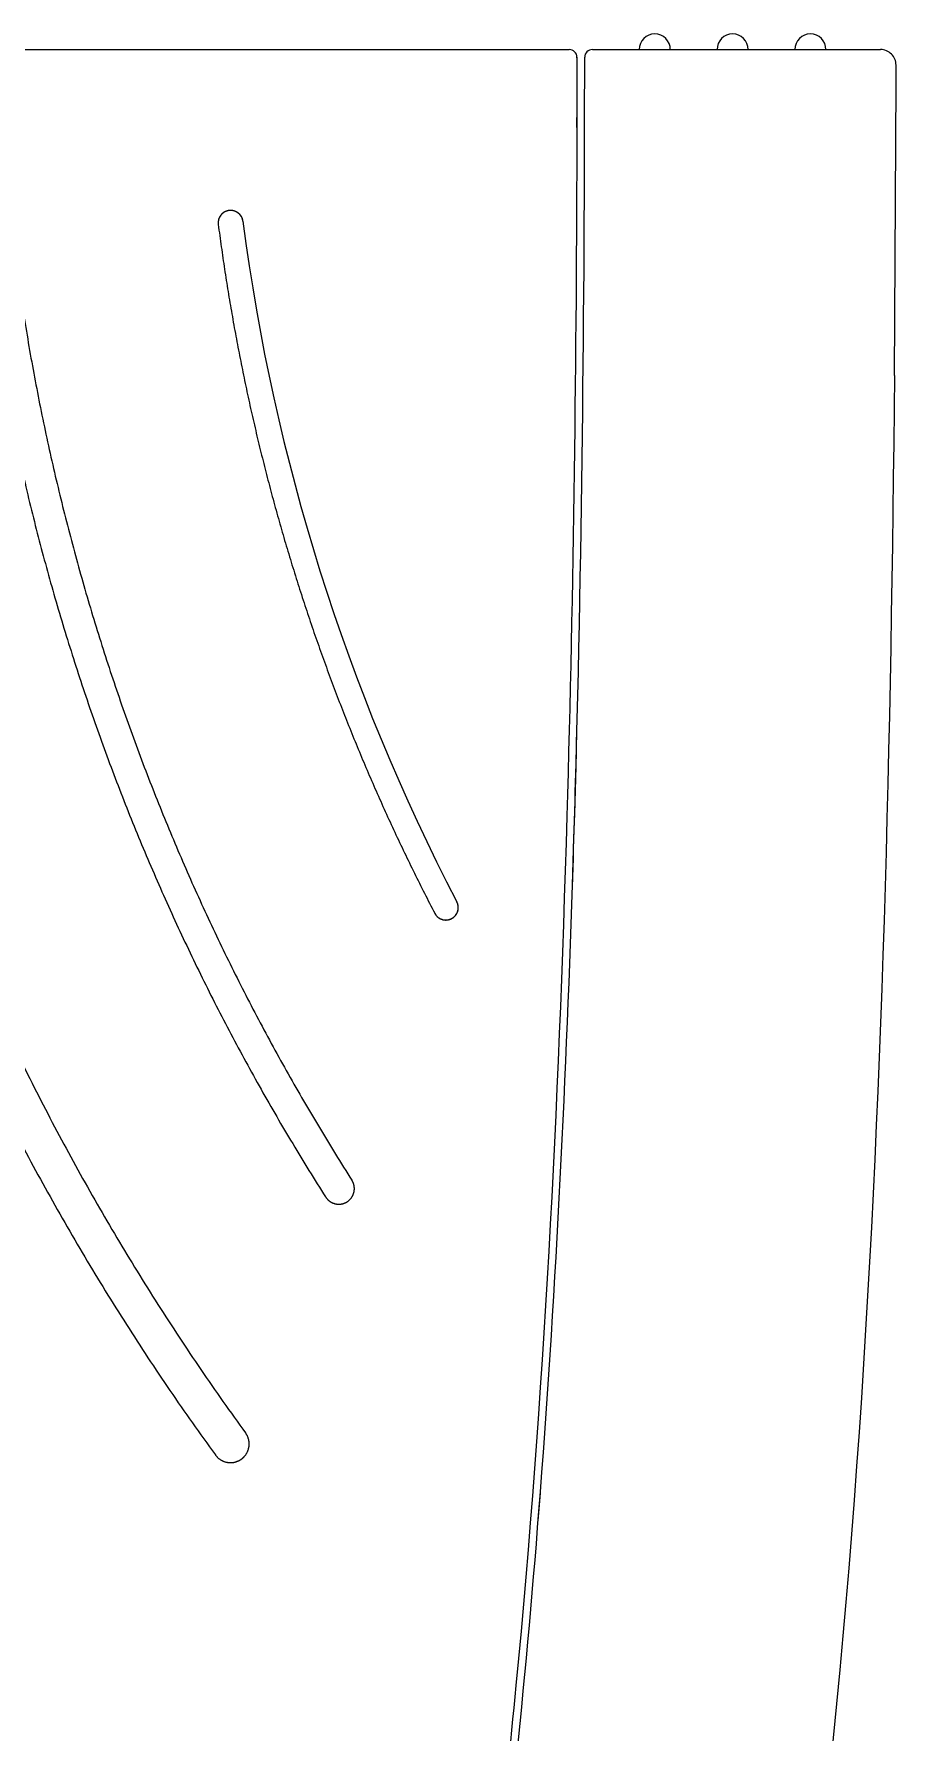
# Model space of a CAD drawing. Header units: inches. Extents: x -115 to 1565, y -604 to 584.
# Drawn here: x 531 to 586.3, y 81.1 to 190.2 of the extents above; entities that cross this region are included whole.
import ezdxf

# ---------------------------------------------------------------- set-up
doc = ezdxf.new("R2010")
doc.units = ezdxf.units.IN
doc.header["$LTSCALE"] = 1.209999999999999
doc.header["$MEASUREMENT"] = 0
doc.layers.get('0').update_dxf_attribs({"linetype": 'CONTINUOUS'})

msp = doc.modelspace()

# ---------------------------------------------------------------- linework, layer by layer
at = {"color": 7, "linetype": 'Continuous'}
for p, q in [((451.335847540326, 189.2110010076733), (565.3357843355259, 189.2110010076733)), ((566.8357874213659, 189.2110010076733), (585.3356322707258, 189.2110010076733)), ((565.8358398657662, 188.7108938747933), (565.831222277846, 184.5948975652733)), ((565.8357417303258, 188.3671127995932), (565.8357307778458, 188.3372727881533)), ((565.8358334954462, 188.6815614467932), (565.8358398149659, 188.7106774972733)), ((565.8358337494462, 188.6826988994331), (565.8358398149659, 188.7106774972733)), ((565.8358398149659, 188.7106774972733), (565.8358337494462, 188.6826988994331)), ((566.3312104371258, 184.6193393655133), (566.3357911747261, 188.7110757387932)), ((586.3348101250458, 187.2307673049532), (586.335632170646, 188.2106713243133)), ((586.2336828088859, 168.2726091532732), (586.3346227035258, 187.0402281787932)), ((586.3346227035258, 187.0402281787932), (586.3348101250458, 187.2307673049532)), ((565.831222277846, 184.5948975652733), (565.830399155286, 184.2096048535132)), ((565.830680800646, 184.3378997251932), (565.8312203576058, 184.5939589133534)), ((565.831222277846, 184.5948975652733), (565.831708850406, 184.8391189716734)), ((566.3306396889659, 184.3478220624732), (566.3312104371258, 184.6193393655133)), ((565.830399155286, 184.2096048535132), (565.830680800646, 184.3378997251932)), ((566.3303417469657, 184.2121144243133), (566.3306396889659, 184.3478220624732))]:
    msp.add_line(p, q, dxfattribs=at)
for centre, radius, start, end in [((570.8356322639258, 189.2110010076733), 1.000000001519999, 6.999999999999999e-15, 180), ((575.8356322613661, 189.2110010076733), 1.000000001519999, 6.999999999999999e-15, 180), ((580.835632268966, 189.2110010076733), 1.000000001519999, 6.999999999999999e-15, 180), ((565.3357846200058, 188.7109582180734), 0.49999525096, 359.992627975499, 90.00003211450496), ((566.8357876956859, 188.7109566127933), 0.49999506808, 90.00003227160423, 179.9826554849984), ((585.3356322910458, 188.2109982426333), 0.99999999136, 359.9754420157993, 90.0000017336024), ((543.5868176735258, 178.0707387873534), 0.7999999951199999, 7.392045872500696, 187.3920458725007), ((674.618763483126, 195.0703201094333), 131.3300744996, 187.3920458725007, 207.4949091965997), ((-690.0344228667137, 176.7412494371933), 1256.2619532064, 358.114465706599, 358.5584799335992), ((557.4125355846459, 134.0698551357532), 0.7999999951199999, 207.4949091965997, 27.49490919659971), ((-121.3822729393539, 148.9245218957533), 686.87704955024, 355.4687699611993, 355.6376780668999)]:
    msp.add_arc(centre, radius, start, end, dxfattribs=at)
for points, start_tangent, end_tangent in [([(565.831222277846, 184.5948975652733), (565.8312075966458, 184.5877356695133)], (-0.002048481255486101, -0.999997901860072), (-0.0020513184752113, -0.9999978960440434)), ([(565.8312088260059, 184.5883313096734), (565.831222277846, 184.5948975652733)], (0.002051722087092301, 0.9999978952160238), (0.0020486274966402, 0.9999979015604884)), ([(565.830399155286, 184.2096048535132), (565.1886286836859, 139.9554525593534), (561.9193455905661, 84.07570270871325), (559.2010392466459, 61.10267528935337), (555.7328007373659, 40.56954154239337), (553.3266463828057, 29.33675043423325)], (-0.0022247452751048, -0.9999975252511683), (-0.2257476098295136, -0.9741858224467558)), ([(553.813911245206, 29.22378412727331), (559.8015432120059, 61.77571077335342), (563.3962721668057, 95.27356324919336), (565.551023336086, 135.5186212806333), (566.3303417469657, 184.2121148815134)], (0.2257587454789148, 0.9741832419210397), (0.0022265712116538, 0.9999975211872476)), ([(544.380168903686, 178.1736651245533), (544.3765025457658, 178.1987926841533), (544.3718860144858, 178.2245818832733), (544.3662409254462, 178.2510146879134), (544.3594853077661, 178.2780663787933), (544.3515339596861, 178.3057047385533), (544.3422988956062, 178.3338891678333), (544.331689935366, 178.3625697607133), (544.319615476406, 178.3916864106332), (544.3059834589659, 178.4211679061533), (544.290702493846, 178.4509310571934), (544.2736832035258, 178.4808799228732), (544.2548398172861, 178.5109051307932), (544.234091989846, 178.5408833995133), (544.211366772406, 178.5706772134333), (544.1866008275257, 178.6001348329533), (544.159742857366, 178.6290905891132), (544.130756052246, 178.6573656151134), (544.099620701766, 178.6847689639132), (544.0663367043257, 178.7110992338333), (544.0309260360059, 178.7361467529533), (543.9934349451258, 178.7596962511933), (543.9539358623258, 178.7815300607133), (543.9125287823259, 178.8014317938333), (543.8693420665662, 178.8191904984732), (543.8245326464062, 178.8346049964734), (543.7782852712861, 178.8474885267133), (543.7308109847258, 178.8576732967932), (543.6823447570459, 178.8650149127932), (543.6331421732059, 178.8693964331134), (543.5834753484859, 178.8707318025532), (543.5336282447261, 178.8689686259933), (543.4838913363259, 178.8640900073535), (543.434556093366, 178.8561153827132), (543.385909292006, 178.8451003374333), (543.338227477286, 178.8311353361532), (543.2917718424858, 178.8143434875934), (543.2467835453659, 178.7948774355933), (543.203479847366, 178.7729154779932), (543.1620511062458, 178.7486571876733), (543.1226585612059, 178.7223186475133), (543.0854332051258, 178.6941275939133), (543.050475398486, 178.6643185603133), (543.0178554484858, 178.6331283153533), (542.987614828246, 178.6007915651933), (542.9597680157661, 178.5675372552734), (542.934304800246, 178.5335853495933), (542.9111929135258, 178.4991441789532), (542.890380895206, 178.4644084495933), (542.871800927286, 178.4295577395134), (542.855371790726, 178.3947556348732), (542.8410016086458, 178.3601492016734), (542.8285904269658, 178.3258690162334), (542.818032622326, 178.2920294090334), (542.8092190356858, 178.2587290844733), (542.8020388316062, 178.2260519031933), (542.796381123846, 178.1940678371133), (542.7921363063259, 178.1628339854333), (542.789197201206, 178.1323957227133), (542.7874598920058, 178.1027877859933), (542.7868244652861, 178.0740354025533), (542.787195478006, 178.0461553973533), (542.7884823232862, 178.0191571683933), (542.790599443766, 177.9930437027133), (542.793466453526, 177.9678124399933)], (-0.128657928023781, 0.9916890326894958), (0.128657928023781, -0.9916890326894958)), ([(542.793466453526, 177.9678124399933), (542.987959221766, 176.5301993944732), (543.198325648886, 175.0935028723933), (543.4245693112059, 173.6579843718333), (543.6666880446459, 172.2239058277533), (543.9246739752058, 170.7915294799133), (544.1985134478458, 169.3611177204734), (544.4881870569657, 167.9329329009532), (544.7936695956058, 166.5072372306333), (545.1149301062461, 165.0842925733532), (545.4519318503258, 163.6643602951134), (545.8046323184061, 162.2477011218332), (546.1729832504858, 160.8345749666333), (546.556930656326, 159.4252407875933), (546.9564148560859, 158.0199564048733), (547.3713704904858, 156.6189783686332), (547.8017265309659, 155.2225617761533), (548.247406381286, 153.8309601499133), (548.7083278775259, 152.4444252547133), (549.184403359206, 151.0632069655932), (549.6755397099259, 149.6875531154333), (550.1816384386459, 148.3177093222333), (550.702595700006, 146.9539188875133), (551.238302426406, 145.5964226032734), (551.7886443584858, 144.2454586605533), (552.3535021467259, 142.9012624665533), (552.932751412406, 141.5640665328732), (553.5262628492059, 140.2341003535933), (554.1339023349657, 138.9115902427133), (554.755530982486, 137.5967592325533), (555.391005261446, 136.2898269518334), (556.0401771304856, 134.9910094935933), (556.7028940981659, 133.7005192932733)], (0.128657925858863, -0.9916890329703638), (0.4616697993737298, -0.8870518566274579)), ([(527.719793151606, 176.0122119722332), (527.9925087047259, 174.0165702739133), (528.2927741646458, 172.0220269020732), (528.6206174205661, 170.0291476671135), (528.976051020086, 168.0385004012734), (529.3590719761659, 166.0506544709533), (529.7696617163259, 164.0661802280732), (530.2077860318458, 162.0856484817534), (530.6733949761658, 160.1096299598334), (531.1664228852059, 158.1386947805533), (531.6867883976859, 156.1734119039133), (532.2343943941659, 154.2143485830333), (532.8091281291258, 152.2620698459932), (533.4108612411259, 150.3171379268732), (534.0394498747261, 148.3801117577534), (534.694734761766, 146.4515463997534), (535.376541373766, 144.5319925553532), (536.0846800641659, 142.6219959994333), (536.818946251206, 140.7220971119133), (537.5791206312861, 138.8328303291134), (538.3649693415259, 136.9547236459133), (539.1762442645659, 135.0882981483932), (540.0126832520858, 133.2340675159934), (540.874010388966, 131.3925375541533), (541.7599363387259, 129.5642057371133), (542.670158587366, 127.7495607710333), (543.6043618396061, 125.9490821774333), (544.562218333846, 124.1632398258333), (545.5433881977661, 122.3924935984733), (546.5475198547259, 120.6372929940733), (547.574250389526, 118.8980767112734), (548.6232059852861, 117.1752723844733), (549.694002289206, 115.4692961774334)], (0.1286579259082926, -0.9916890329639512), (0.5373724695285803, -0.8433450236959695)), ([(529.703171211766, 176.2695278203134), (529.9722046691259, 174.3008305740733), (530.2684160350459, 172.3332168308733), (530.5918328736061, 170.3672447404733), (530.9424675292058, 168.4034744947933), (531.3203170757662, 166.4424677589532), (531.7253631846459, 164.4847871937534), (532.1575720941659, 162.5309958867132), (532.6168945486457, 160.5816568643933), (533.1032657780859, 158.6373325539134), (533.6166054880059, 156.6985842343133), (534.1568179000861, 154.7659714980734), (534.7237917826459, 152.8400517329532), (535.3174005116061, 150.9213796038333), (535.9375021619261, 149.0105064735933), (536.583939629526, 147.1079799255934), (537.256540722726, 145.2143432150334), (537.9551183756062, 143.3301347711133), (538.6794707699262, 141.4558876483932), (539.4293815383259, 139.5921290695933), (540.2046199980059, 137.7393799277533), (541.004941374246, 135.8981542477533), (541.8300870544059, 134.0689587799132), (542.679784862246, 132.2522925021533), (543.553749342406, 130.4486461831134), (544.4516820956859, 128.6585019147933), (545.3732720635259, 126.8823327366333), (546.3181959140861, 125.1206021986332), (547.2861183775259, 123.3737639752733), (548.276692601606, 121.6422614591134), (549.2895605885658, 119.9265274661533), (550.3243535405659, 118.2269838294333), (551.3806923372059, 116.5440411145533)], (0.1286579259183913, -0.991689032962641), (0.5373724694855446, -0.8433450237233913)), ([(512.6461198496859, 174.0566114943133), (512.991197818406, 171.5491965751934), (513.3758279254461, 169.0428544504733), (513.8000795331259, 166.5385110619132), (514.263993311926, 164.0370972687132), (514.7675810068058, 161.5395477095934), (515.3108251628859, 159.0467996851933), (515.8936789425661, 156.5597920201534), (516.5160660239259, 154.0794639150332), (517.1778804788058, 151.6067538185533), (517.8789867829657, 149.1425982388732), (518.619219836406, 146.6879305650333), (519.3983850344858, 144.2436799595134), (520.2162584203257, 141.8107701085533), (521.0725868981659, 139.3901181451933), (521.967088426406, 136.9826334707132), (522.8994524138459, 134.5892165862332), (523.8693399635258, 132.2107580360732), (524.8763843807259, 129.8481372495133), (525.920191599686, 127.5022214638333), (527.0003406611258, 125.1738646981533), (528.1163843320059, 122.8639066967933), (529.2678496744859, 120.5731719031132), (530.4542387266458, 118.3024685247933), (531.675029162886, 116.0525875787932), (532.9296750864058, 113.8243019667932), (534.2176077607259, 111.6183656319133), (535.5382364529657, 109.4355127255934), (536.8909492771257, 107.2764568252733), (538.2751140983258, 105.1418901927132), (539.6900793964061, 103.0324830729533), (541.135175281926, 100.9488830440733), (542.6097143902459, 98.89171441775328)], (0.1286579259027152, -0.9916890329646746), (0.5888603553344701, -0.8082347938039797)), ([(515.0261735300058, 174.3653905160734), (515.3661808560859, 171.8948199835134), (515.7451591481658, 169.4253064668733), (516.163176732246, 166.9577623341533), (516.6202736793658, 164.4931047488733), (517.1164615719259, 162.0322546134333), (517.6517232090458, 159.5761354413533), (518.2260124338459, 157.1256722904733), (518.8392540521659, 154.6817905539134), (519.4913436903258, 152.2454148831133), (520.1821478256062, 149.8174680194333), (520.9115037659261, 147.3988696562334), (521.6792197717659, 144.9905352806332), (522.485075188246, 142.5933750254333), (523.3288206280059, 140.2082925413534), (524.210178204886, 137.8361838591133), (525.1288418692062, 135.4779362515132), (526.084477732886, 133.1344271767933), (527.0767244656861, 130.8065231407132), (528.1051938032058, 128.4950786399133), (529.1694709634461, 126.2009351459133), (530.269115307206, 123.9249200586332), (531.403660815606, 121.6678457208733), (532.572616862246, 119.4305084429533), (533.7754688024858, 117.2136876289532), (535.011678745606, 115.0181448216734), (536.2806863168058, 112.8446228999932), (537.5819094598459, 110.6938452051133), (538.9147453006459, 108.5665148496733), (540.2785709600861, 106.4633139049533), (541.6727445192058, 104.3849027709533), (543.0966059132861, 102.3319195058332), (544.549477897046, 100.3049792671134)], (0.128657925850721, -0.9916890329714202), (0.5888603553103334, -0.808234793821565)), ([(586.2336828088859, 168.2726091532732), (574.2416877835259, 28.89682943447333)], (-0.0101787411939478, -0.9999481952719884), (-0.2141715681806877, -0.976796058234791)), ([(556.7028940981659, 133.7005192932733), (556.7200647013659, 133.6692504911933), (556.7389511253659, 133.6382488564733), (556.7595750211258, 133.6076403426332), (556.7819467721658, 133.5775566842332), (556.806064437926, 133.5481341776732), (556.831912788566, 133.5195123603933), (556.859462542966, 133.4918324563933), (556.8886697997661, 133.4652357099933), (556.919475691926, 133.4398615163933), (556.9518063562459, 133.4158455115933), (556.9855730959259, 133.3933175911933), (557.0206730206456, 133.3723999495133), (557.056989788246, 133.3532051593533), (557.0943948442459, 133.3358343736734), (557.132748793446, 133.3203757406332), (557.1719031474462, 133.3069029507133), (557.2117021636061, 133.2954741292734), (557.2519849380059, 133.2861310135933), (557.2925875492058, 133.2788984550333), (557.3333452832859, 133.2737842158332), (557.3740947776062, 133.2707792231133), (557.4146762052061, 133.2698579955934), (557.4549351442462, 133.2709794970334), (557.494724447446, 133.2740882131933), (557.533905796566, 133.2791154319932), (557.5723509927258, 133.2859807573533), (557.6099430536859, 133.2945936941532), (557.6283858514462, 133.2995249009532), (557.6465769656858, 133.3048553754333), (557.6645052102459, 133.3105717165533), (557.6821602117661, 133.3166602286333), (557.699532389366, 133.3231069619933), (557.7166129851256, 133.3298977434333), (557.7250414061658, 133.3334176855932), (557.7333940031258, 133.3370182676734), (557.7416698920861, 133.3406976710333), (557.7498682399262, 133.3444540871933), (557.7579882744859, 133.3482857076733), (557.762018695686, 133.3502291531133), (557.766029264246, 133.3521907138333), (557.770019909046, 133.3541701764732), (557.7739905284858, 133.3561672971934), (557.775968314726, 133.3571724158333), (557.7779410616062, 133.3581818626333), (557.7799087691257, 133.3591956172734), (557.7808907229658, 133.3597040947932), (557.7818714169658, 133.3602136492733), (557.782851409926, 133.3607245448732), (557.7838312504858, 133.3612370965532), (557.785790484566, 133.3622671275133), (557.787749078566, 133.3633037726333), (557.7897070223258, 133.3643470115934), (557.793620796566, 133.3664533624733), (557.7975315939259, 133.3685862309532), (557.801439170566, 133.3707456983132), (557.8053432826458, 133.3729318153533), (557.8131402190459, 133.3773842524733), (557.8209204930458, 133.3819439690334), (557.8286821640859, 133.3866113815934), (557.836423281446, 133.3913868457533), (557.844141863926, 133.3962706764732), (557.8595033673658, 133.4063645145534), (557.8747503676059, 133.4168945722332), (557.889866232726, 133.4278617842332), (557.904834026006, 133.4392663232733), (557.919636587206, 133.4511075492732), (557.9342565325659, 133.4633839890333), (557.9628783600059, 133.4892323396733), (557.9905582538458, 133.5167820940734), (558.017155000246, 133.5459893508732), (558.0425291938459, 133.5767952430334), (558.0665451986458, 133.6091259073534), (558.0890731190459, 133.6428926470333), (558.109990760726, 133.6779925717532), (558.129185561046, 133.7143093393533), (558.1465563365658, 133.7517143851934), (558.162014969606, 133.7900683445533), (558.1754877595259, 133.8292226985534), (558.1869165809658, 133.8690217147133), (558.1962596966459, 133.9093044891133), (558.2034922653659, 133.9499071003134), (558.208606494406, 133.9906648242332), (558.211611487126, 134.0314143287132), (558.2125327146457, 134.0719957563133), (558.2114112132059, 134.1122546953533), (558.2083024970459, 134.1520439985534), (558.203275278246, 134.1912253375133), (558.1964099528861, 134.2296705336733), (558.1877970160859, 134.2672625946332), (558.1775353449659, 134.3038965167932), (558.165730481606, 134.3394797628732), (558.1524929668059, 134.3739325362332), (558.137936623046, 134.4071877910334), (558.1221770711257, 134.4391909680733)], (0.4616697994265318, -0.887051856599977), (-0.4616697994265318, 0.887051856599977)), ([(549.694002289206, 115.4692961774334), (549.711482294886, 115.4428007770334), (549.7303887645659, 115.4160605714334), (549.7508008243257, 115.3891375772732), (549.7727981488858, 115.3621032295133), (549.7964600776859, 115.3350392043933), (549.8218646700059, 115.3080381407932), (549.8490875060861, 115.2812043514334), (549.8782003866459, 115.2546544629532), (549.909269717446, 115.2285179239133), (549.9423548328859, 115.2029373807133), (549.9775059741658, 115.1780688096733), (550.0147621963259, 115.1540815271933), (550.0541490517661, 115.1311576817533), (550.0956761416859, 115.1094916341532), (550.139334657366, 115.0892887179932), (550.185094779206, 115.0707636547132), (550.2329032688059, 115.0541384199933), (550.2575520282459, 115.0466089557533), (550.2826811423258, 115.0396396123133), (550.3082763768859, 115.0332589087932), (550.3343216689658, 115.0274952220733), (550.3607990760058, 115.0223766547132), (550.387688745366, 115.0179309028732), (550.414968904166, 115.0141851242333), (550.4426158288059, 115.0111657855933), (550.4706038652861, 115.0088984698334), (550.4989054495259, 115.0074078047933), (550.527491148006, 115.0067172194334), (550.5563296780861, 115.0068488219133), (550.5853879588057, 115.0078232573534), (550.6146312531258, 115.0096595147932), (550.6440231780861, 115.0123747951133), (550.6735258673659, 115.0159843281533), (550.703100083046, 115.0205013015933), (550.7327053476859, 115.0259366475932), (550.7623000764061, 115.0322989716734), (550.7918417800859, 115.0395944104733), (550.8212872279261, 115.0478265606333), (550.8505926303258, 115.0569963975133), (550.8797138420858, 115.0671021634333), (550.908606575766, 115.0781393981533), (550.9372265947259, 115.0901008271133), (550.9655299569658, 115.1029764223932), (550.9934732081658, 115.1167533823933), (551.0210136153659, 115.1314161623133), (551.0481093600057, 115.1469465147932), (551.0747197817661, 115.1633236219933), (551.100805561446, 115.1805240955934), (551.126328893686, 115.1985221799932), (551.1512537206459, 115.2172898132732), (551.1755458437661, 115.2367968100733), (551.1991731168059, 115.2570109835133), (551.2221055982459, 115.2778983788733), (551.2443156020861, 115.2994233853533), (551.2657778705658, 115.3215490002333), (551.2864696351256, 115.3442369507933), (551.3063706773659, 115.3674479686333), (551.3254633595259, 115.3911419522333), (551.3437326854461, 115.4152782107933), (551.361166259926, 115.4398156267933), (551.3777543293659, 115.4647128795134), (551.3934897106459, 115.4899286685532), (551.4083677403257, 115.5154218459133), (551.4223862543258, 115.5411516496732), (551.435545476166, 115.5670778563932), (551.447847935686, 115.5931609436732), (551.459298367446, 115.6193622222332), (551.4699035888059, 115.6456439883132), (551.4796724084858, 115.6719696557532), (551.4886154944859, 115.6983038575934), (551.4967452216861, 115.7246125070335), (551.5040755296061, 115.7508629498334), (551.510621851286, 115.7770239643133), (551.516400889766, 115.8030658527932), (551.5214305469657, 115.8289604923933), (551.5257297611258, 115.8546813147133), (551.529318354406, 115.8802033871134), (551.534446817606, 115.9305596084732), (551.5369879453658, 115.9798618314333), (551.5371204622461, 116.0279680293534), (551.5350263744858, 116.0747604681532), (551.5308880845658, 116.1201443956733), (551.5248857902459, 116.1640464262333), (551.517195411926, 116.2064127524732), (551.5079868857662, 116.2472072657533), (551.4974228327259, 116.2864096054334), (551.4856575933659, 116.3240132691133), (551.4728365776059, 116.3600237736733), (551.4590957973659, 116.3944569179133), (551.4445617344859, 116.4273371467933), (551.4293513508859, 116.4586960782332), (551.4135721800058, 116.4885711111933), (551.3973226316061, 116.5170042775933), (551.3806923372059, 116.5440411145533)], (0.5373724687019124, -0.8433450242227154), (-0.5373724687019124, 0.8433450242227154)), ([(542.6097143902459, 98.89171441775328), (542.6421804873659, 98.84917937455327), (542.6771317103259, 98.80742462951332), (542.714571980886, 98.76664185103331), (542.7544872071257, 98.72702873239321), (542.7968440032862, 98.68878701055321), (542.8415885620059, 98.65212023095323), (542.8886458313659, 98.61723131927343), (542.9379190983259, 98.58431992967337), (542.9892898464857, 98.55357965079321), (543.042618152326, 98.52519511015319), (543.097743406566, 98.49933912935327), (543.1544856248058, 98.47616991991327), (543.2126470832861, 98.4558284010333), (543.2720144524859, 98.4384358526332), (543.3323612660058, 98.42409179191336), (543.3934507653659, 98.4128722969533), (543.455038948006, 98.40482871639334), (543.516877828646, 98.39998695823323), (543.5787187209659, 98.39834716471329), (543.640315559926, 98.39988400695319), (543.7014281123259, 98.40454745711337), (543.7618249841659, 98.41226393647331), (543.8212863435258, 98.4229380426332), (543.8796063691259, 98.43645446975336), (543.9365952620059, 98.45268038599335), (543.9920808914459, 98.47146781095336), (544.0459100040059, 98.4926563791933), (544.072160822726, 98.50409821559343), (544.0979489652059, 98.51607591071324), (544.1232608475259, 98.52856710239318), (544.148084165926, 98.54154914399332), (544.1724078358459, 98.55499919583336), (544.1962220020858, 98.56889428615341), (544.207935273046, 98.57600153127329), (544.2195180286459, 98.58321139239337), (544.2309693748058, 98.59052100439331), (544.242288478406, 98.59792749199327), (544.2534745977662, 98.60542799007341), (544.259017568646, 98.60921261039321), (544.2645270420059, 98.61301965383328), (544.270002956886, 98.6168487749532), (544.2754452218458, 98.62069962831328), (544.2781537152861, 98.62263308647331), (544.2808537759262, 98.62457184815331), (544.2835454037661, 98.6265158625533), (544.2848880477661, 98.62748983063324), (544.2862285784859, 98.62846508903343), (544.2875677579261, 98.62944219655323), (544.2889063480861, 98.6304217221533), (544.2915817504061, 98.63238798695316), (544.2942547448059, 98.63436390375333), (544.2969252703258, 98.63634948271323), (544.3022587826458, 98.64034959663336), (544.3075819317661, 98.64438839983328), (544.3128943417661, 98.64846592279335), (544.3181956672059, 98.65258220615337), (544.328763611526, 98.66093118615326), (544.3392828183258, 98.66943556335323), (544.3497503412059, 98.6780955003133), (544.3601631931257, 98.68691110879318), (544.370518356566, 98.69588240911335), (544.3910434768057, 98.71429185159336), (544.4113011350458, 98.73332266951329), (544.431266439286, 98.7529725362334), (544.4509142536857, 98.77323789575337), (544.4702192392059, 98.79411397287329), (544.4891559755259, 98.81559469191325), (544.5258227551258, 98.86033925063326), (544.5607116668058, 98.90739651999336), (544.593623056406, 98.95666978695328), (544.624363335286, 99.00804054527329), (544.652747875926, 99.0613688409532), (544.6786038567259, 99.11649410535341), (544.7017730661659, 99.17323632359334), (544.7221145850458, 99.23139778207336), (544.7395071334461, 99.29076514111335), (544.7538511941659, 99.3511119546332), (544.7650706891257, 99.41220145399328), (544.773114269686, 99.47378964679336), (544.777956027846, 99.53562852743337), (544.7795958315261, 99.59746940959336), (544.7780589791258, 99.65906625871327), (544.7733955289659, 99.72017881111343), (544.765679049606, 99.78057567279328), (544.755004943446, 99.84003704231331), (544.741488516326, 99.89835705775327), (544.7252626000861, 99.9553459506332), (544.7064751751258, 100.0108315902332), (544.6852866068859, 100.0646606926333), (544.6618670753659, 100.1166996538334), (544.6363938420861, 100.1668348545533), (544.609048699926, 100.2149726907133), (544.5800154940858, 100.2610391670333), (544.549477897046, 100.3049792671134)], (0.5888603556239387, -0.8082347935930799), (-0.5888603556239387, 0.8082347935930799))]:
    msp.add_spline(points, degree=3, dxfattribs=dict(at, start_tangent=start_tangent, end_tangent=end_tangent))

doc.saveas('drawing.dxf')
